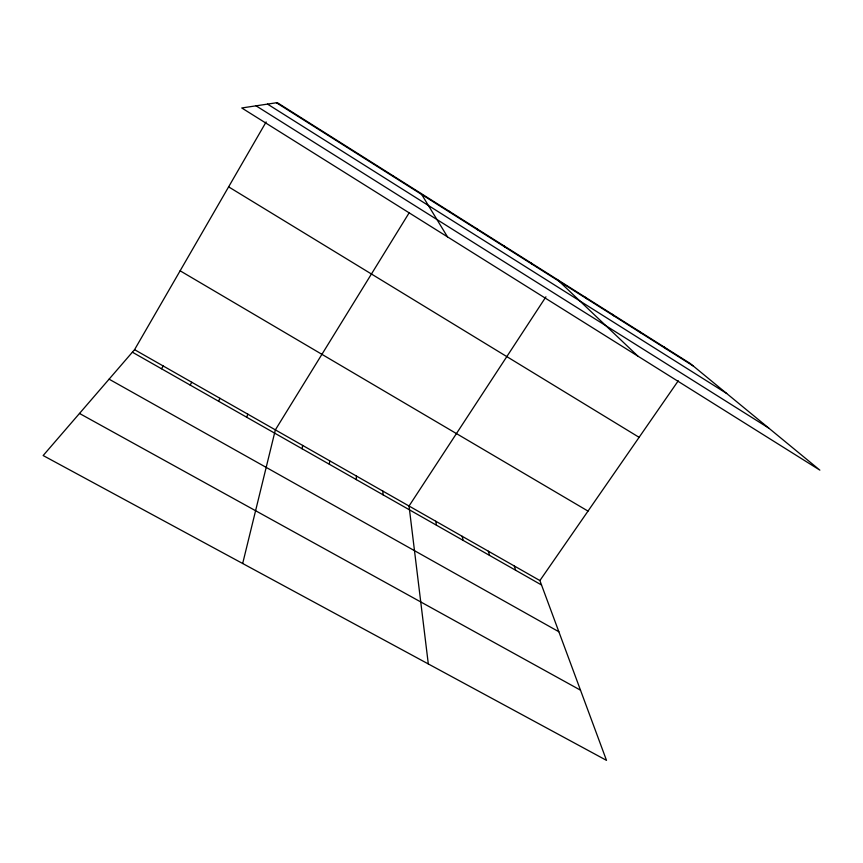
<?xml version="1.0" encoding="UTF-8"?>
<svg xmlns="http://www.w3.org/2000/svg" width="863" height="863" viewBox="0 0 863 863"><rect width="100%" height="100%" fill="white"/><g stroke="black" fill="none" stroke-linecap="round" stroke-linejoin="round"><path stroke-width="1.29" d="M356.365 479.634L356.387 476.031M329.386 464.283L329.655 460.799M302.115 448.771L302.643 445.416M242.676 563.507L275.362 429.871L409.224 212.697M246.732 417.261L247.789 414.164M218.598 401.252L219.925 398.296M190.162 385.071L191.769 382.255M134.563 349.666L539.893 580.562L606.495 760.357L43.15 455.545L134.563 349.666L266.128 121.942M545.934 296.818L409.04 506.02L428.307 663.938M539.893 580.562L678.264 380.799M161.424 368.717L163.323 366.052M79.493 413.453L580.497 690.173M109.094 379.17L558.857 631.748M132.384 352.201L541.533 584.985M180.13 270.809L588.016 511.09M228.619 186.861L639.105 437.325M256.052 105.825L768.728 428.07M276.44 102.773L693.377 366.085M267.53 104.11L726.689 393.485M664.219 347.066L667.121 349.504M637.908 330.453L640.573 332.74M611.317 313.647L613.744 315.793M584.434 296.667L586.613 298.663M557.261 279.504L637.908 356.149M530.605 262.665L532.288 264.348M503.658 245.642L505.082 247.174M476.43 228.447L477.595 229.806M448.9 211.057L449.796 212.255M421.068 193.474L447.487 236.85M392.935 175.707L393.291 176.559M514.251 565.955L515.664 570.27M488.361 551.209L489.537 555.405M462.19 536.301L463.14 540.389M435.75 521.241L436.462 525.211M364.499 157.746L364.564 158.425M382.848 491.101L383.075 494.833M277.271 102.643L241.759 107.972L819.85 470.13L690.249 363.506L277.271 102.643"/></g></svg>
